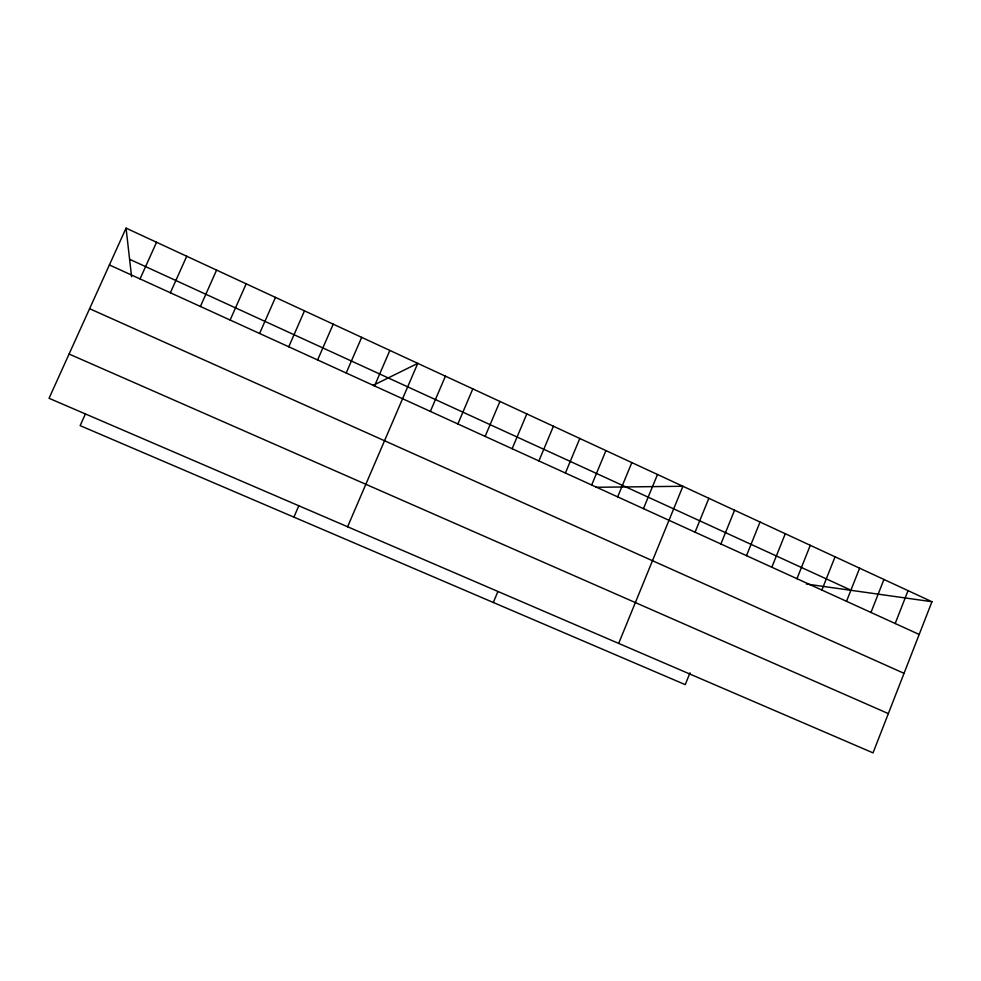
<?xml version="1.0" encoding="UTF-8"?>
<svg xmlns="http://www.w3.org/2000/svg" width="981" height="981" viewBox="0 0 981 981"><rect width="100%" height="100%" fill="white"/><g stroke="black" fill="none" stroke-linecap="round" stroke-linejoin="round"><path stroke-width="1.47" d="M931.95 601.721L873.029 752.868L49.05 398.298L126.059 228.132L931.95 601.721L806.37 584.026M895.187 623.511L908.05 590.648M870.969 612.463L883.942 579.464M821.857 590.047L835.064 556.803M846.517 601.304L859.614 568.183M796.964 578.692L810.281 545.313M771.851 567.226L785.278 533.725M746.492 555.663L760.042 522.027M720.9 543.977L734.573 510.218M690.011 672.819L685.241 684.64L80.148 425.631L85.457 413.81M695.075 532.192L708.858 498.299M618.668 643.413L682.911 486.269L595.908 487.287M643.45 508.649L657.491 474.485M617.674 496.877L631.838 462.591M591.666 485.006L605.939 450.586M493.308 602.493L497.833 591.678M565.399 473.026L579.808 438.47M538.9 460.935L553.431 426.245M512.143 448.722L526.809 413.908M485.141 436.41L499.93 401.45M457.882 423.964L472.805 388.868M430.365 411.407L445.423 376.177M347.593 526.772L417.771 363.362L372.854 385.508M374.534 385.925L389.862 350.413M346.207 373.013L361.682 337.354M293.895 517.134L298.727 506M317.611 359.953L333.221 324.159M288.745 346.784L304.49 310.842M259.585 333.479L275.477 297.39M230.13 320.039L246.182 283.816M200.394 306.477L216.593 270.094M170.363 292.767L186.721 256.249M140.038 278.923L156.543 242.258M69.087 354.043L888.345 713.604M89.602 308.696L904.028 673.334M109.394 264.944L919.185 634.462M129.602 259.278L851.312 590.354M126.059 228.132L131.589 276.728"/></g></svg>
